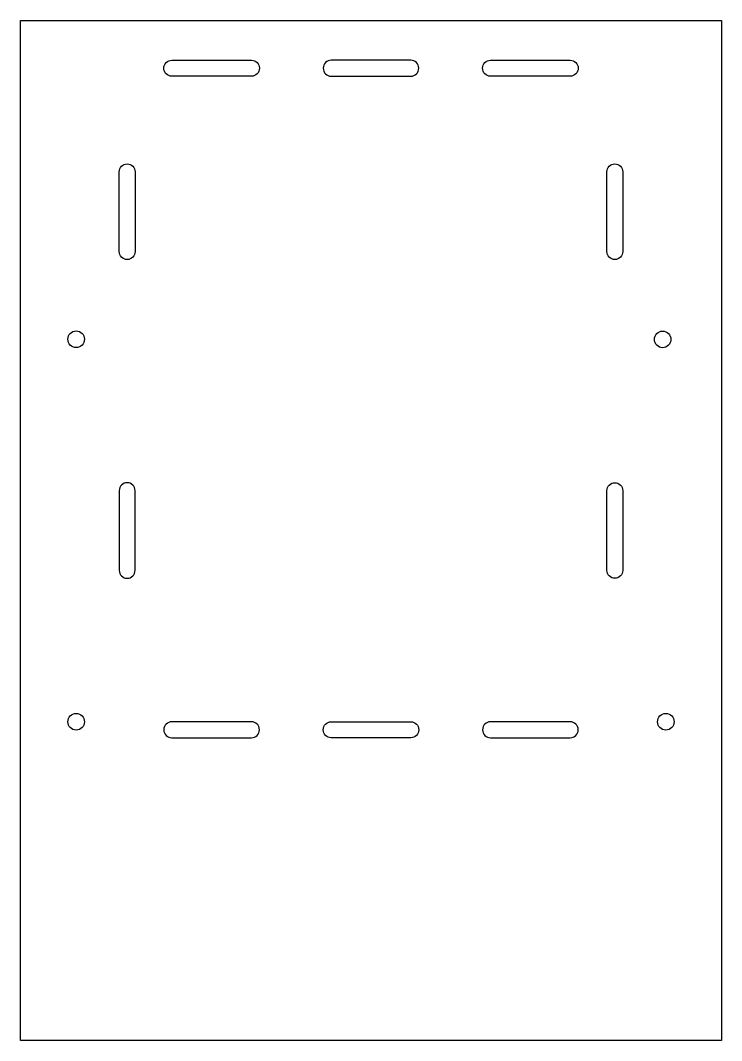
# Model space of a CAD drawing. Header units: inches. Extents: x -32.5 to -21.5, y -54.5 to -38.5.
import ezdxf

# ---------------------------------------------------------------- set-up
doc = ezdxf.new("R2010")
doc.units = ezdxf.units.IN
doc.layers.get('0').update_dxf_attribs({"linetype": 'CONTINUOUS'})

msp = doc.modelspace()

# ---------------------------------------------------------------- linework, layer by layer
msp.add_lwpolyline([(-32.5, -38.5), (-21.5, -38.5), (-21.5, -54.5), (-32.5, -54.5)], close=True)
for points in [[(-30.125, -39.375, -1), (-30.125, -39.125), (-28.875, -39.125, -1), (-28.875, -39.375)], [(-27.625, -39.375), (-26.375, -39.375, 1), (-26.375, -39.125), (-27.625, -39.125, 1)], [(-25.125, -39.375, -1), (-25.125, -39.125), (-23.875, -39.125, -1), (-23.875, -39.375)], [(-30.7, -42.125, -1), (-30.95, -42.125), (-30.95, -40.875, -1), (-30.7, -40.875)], [(-23.05, -42.125, -1), (-23.3, -42.125), (-23.3, -40.875, -1), (-23.05, -40.875)], [(-30.95, -45.875), (-30.95, -47.125, 1), (-30.7, -47.125), (-30.7, -45.875, 1)], [(-23.05, -47.125, -1), (-23.3, -47.125), (-23.3, -45.875, -1), (-23.05, -45.875)], [(-28.875, -49.5), (-30.125, -49.5, 1), (-30.125, -49.75), (-28.875, -49.75, 1)], [(-27.625, -49.75, -1), (-27.625, -49.5), (-26.375, -49.5, -1), (-26.375, -49.75)], [(-23.875, -49.5), (-25.125, -49.5, 1), (-25.125, -49.75), (-23.875, -49.75, 1)]]:
    msp.add_lwpolyline(points, format="xyb", close=True)
for centre in [(-31.625, -43.5), (-22.425, -43.503), (-31.625, -49.5), (-22.375, -49.5)]:
    msp.add_circle(centre, 0.13)

doc.saveas('drawing.dxf')
